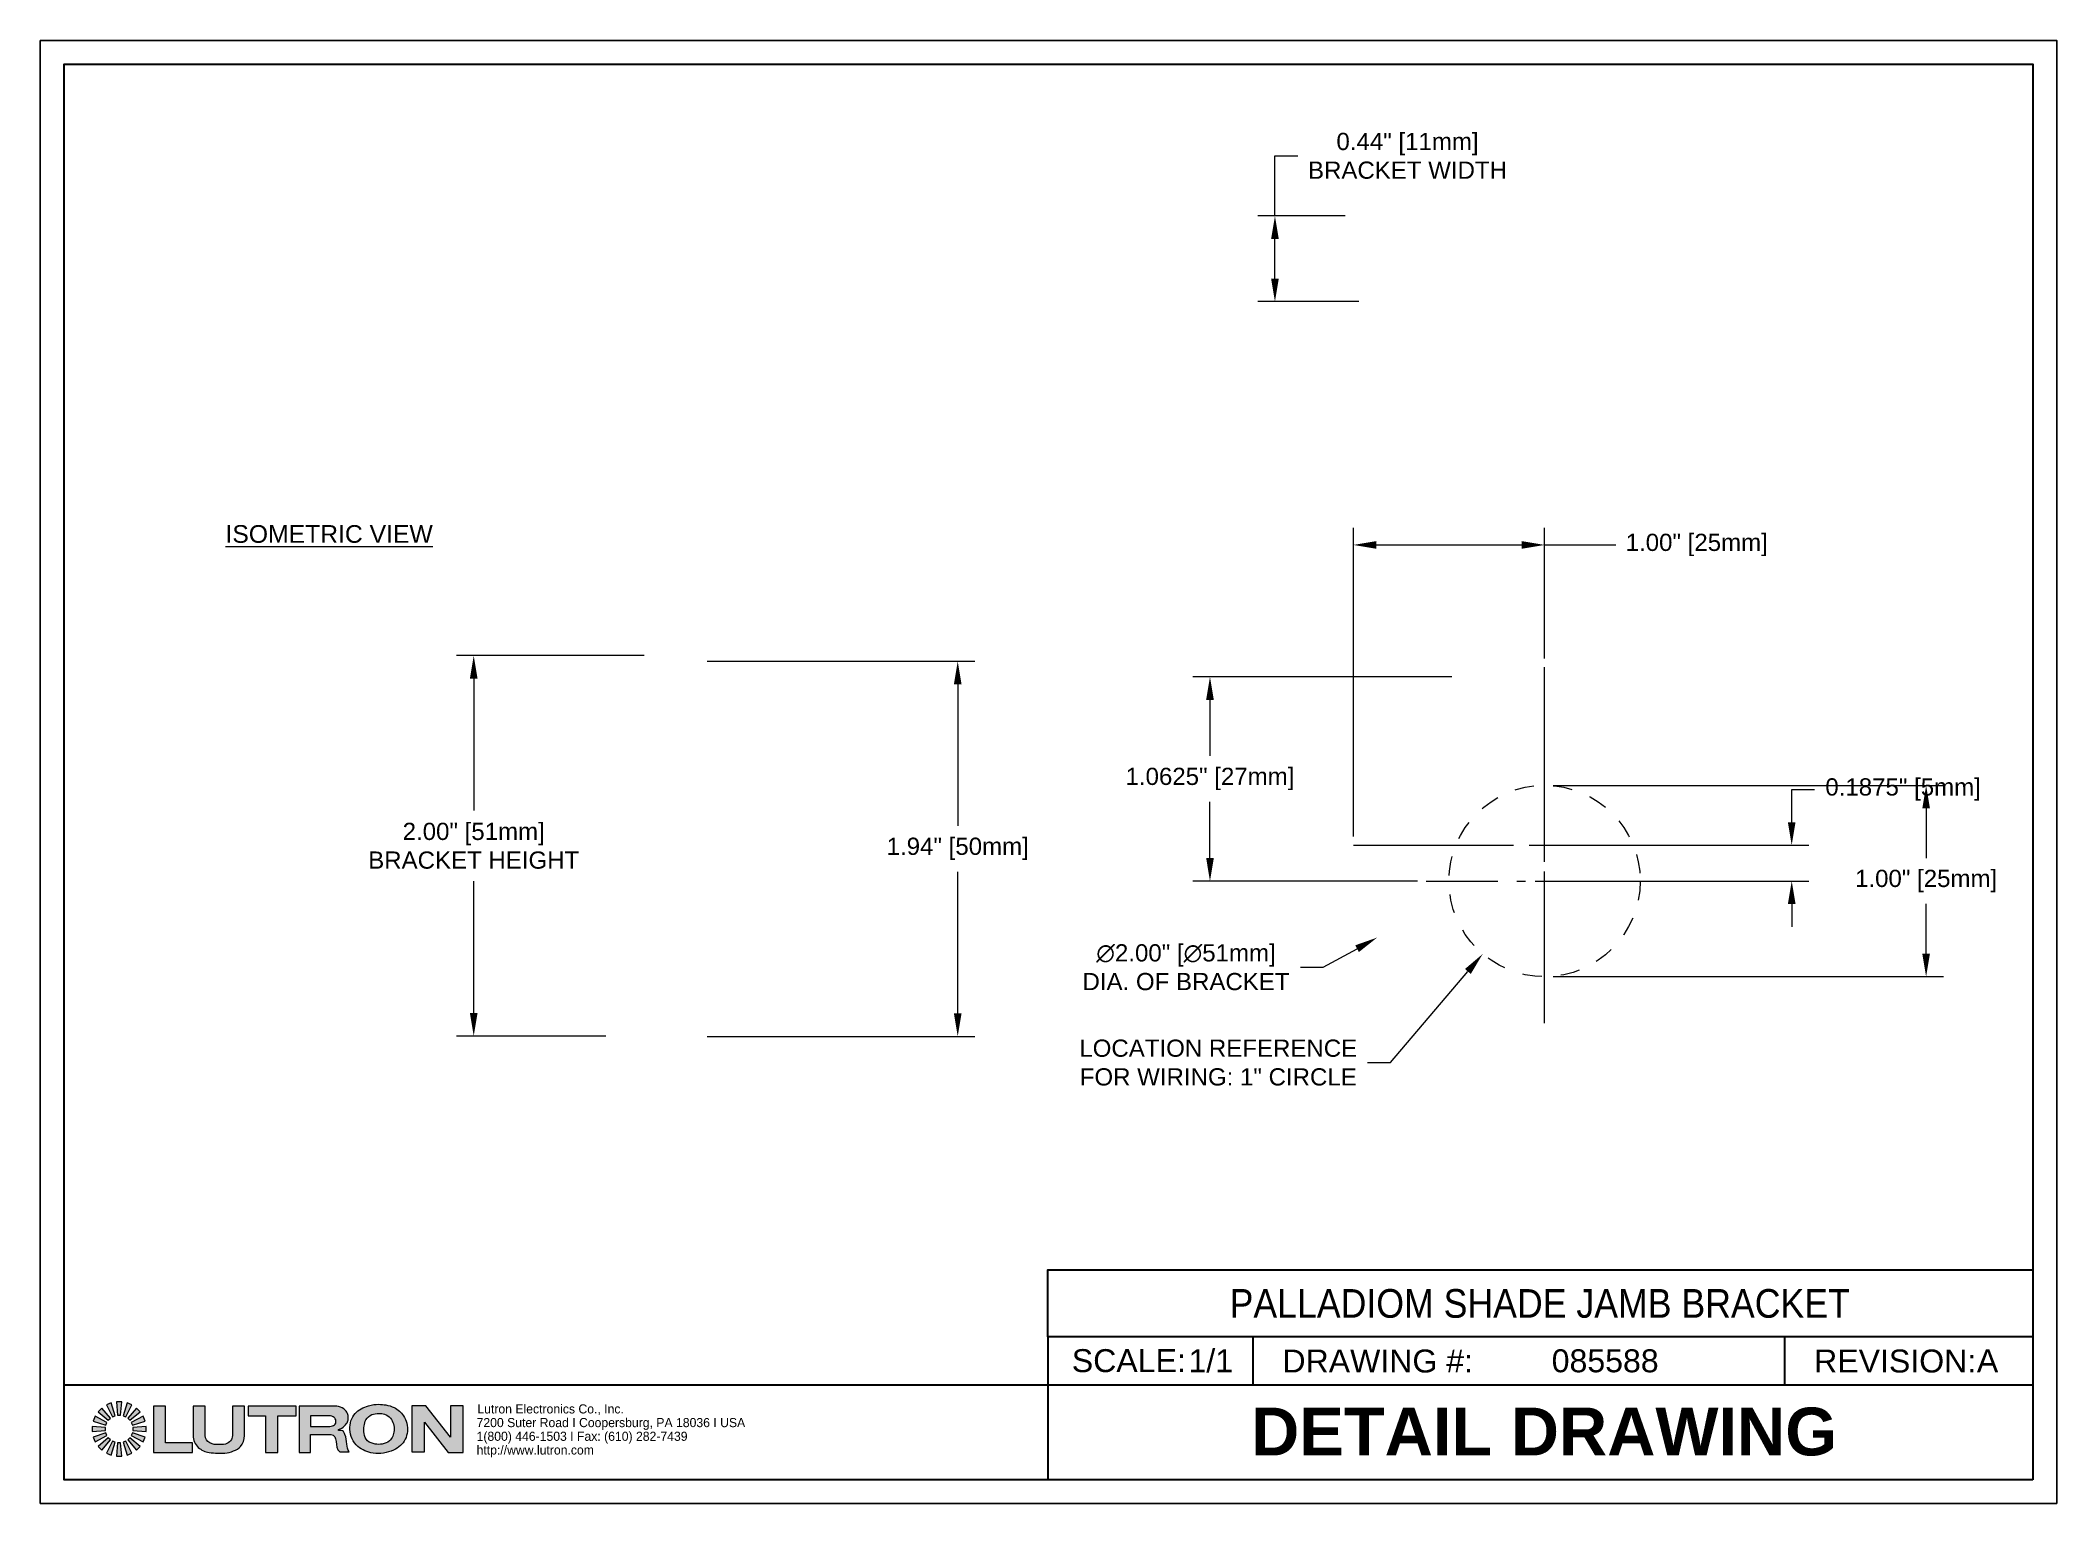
# Paper-space layout 'JAMB BRACKET-085588' of a CAD drawing. Header units: inches. Extents: x 0 to 10.5, y 0 to 7.7.
import ezdxf
from ezdxf.enums import TextEntityAlignment as Align

# ---------------------------------------------------------------- set-up
doc = ezdxf.new("R2010")
doc.units = ezdxf.units.IN
doc.header["$LTSCALE"] = 0.5
doc.header["$MEASUREMENT"] = 0
doc.linetypes.add('ACAD_VIEWBORDER_LINETYPE', pattern=[0.3125984251956, 0.0625984251966, -0.249999999999])
doc.linetypes.add('CENTER2', pattern=[1.125, 0.75, -0.125, 0.125, -0.125])
doc.layers.get('0').update_dxf_attribs({"true_color": 0xc2ced6})
doc.layers.add('BORDER', color=7, linetype='Continuous', lineweight=30)
doc.layers.add('TEXT', color=7, linetype='Continuous', lineweight=18)
doc.layers.add('NON-PRINTING-LAYER', color=7, linetype='Continuous', plot=False)
doc.styles.get("Standard").update_dxf_attribs({"font": 'arial.ttf'})
doc.styles.add('TEXTSTYLE_4', font='cgomg.ttf')
doc.styles.add('TEXTSTYLE_5', font='cgomgbd.ttf')
doc.dimstyles.new('MM IN LINE', dxfattribs={"dimscale": 0, "dimtxt": 0.09, "dimasz": 0.12, "dimexe": 0.09, "dimexo": 0.045, "dimgap": 0.0625, "dimtad": 0, "dimtih": 1, "dimtoh": 1, "dimlfac": -2, "dimrnd": 0.0625, "dimzin": 4, "dimdsep": 46, "dimtxsty": 'Standard', "dimcen": 0.045, "dimclrd": 256, "dimclre": 256, "dimclrt": 256, "dimadec": 0, "dimazin": 1, "dimtfac": 1, "dimtofl": 0, "dimtmove": 0, "dimatfit": 3, "dimfxl": 1, "dimtfill": 1, "dimtolj": 1, "dimtzin": 0, "dimlwd": -1, "dimlwe": -1, "dimarcsym": 0})

# ---------------------------------------------------------------- blocks, each defined once
blk = doc.blocks.new('LANDSCAPE_STAND-ALONE_ATTRIBUTES')
blk.add_attdef('DETAIL_TITLE', text='', height=0.15).set_placement((7.840625732879972, 1.046906269288131), align=Align.MIDDLE_CENTER)
for tag, p in [('#/#', (6.004016458189993, 0.7469062692881312)), ('DRAWING_NO', (7.903168669858388, 0.7469062692881312)), ('REV', (10.12653955221943, 0.7469062692881312))]:
    blk.add_attdef(tag, text='', height=0.12).set_placement(p, align=Align.MIDDLE_LEFT)
blk = doc.blocks.new('LANDSCAPE_STAND-ALONE_BORDER')
at = {"layer": 'TEXT'}
h = blk.add_hatch(color=256, dxfattribs=at)
h.paths.add_polyline_path([(0.404273303970248, 0.4622469788218518), (0.4197593908168198, 0.4622469788218518), (0.4255666733246386, 0.5319125920488402), (0.3984660213942632, 0.5319125920488402)])
h.paths.add_polyline_path([(0.4197593908168198, 0.3181760752654234), (0.404273303970248, 0.3181760752654234), (0.3984660213942632, 0.2485104620384359), (0.4255666733928045, 0.2485104620384359)])
h.paths.add_polyline_path([(0.2703152823542485, 0.3766612010102829), (0.3399808955812365, 0.3824684835862676), (0.3399808955812365, 0.3979545704328394), (0.2703152823542485, 0.4037618530088255)])
h.paths.add_polyline_path([(0.4840517991376636, 0.3824684835862676), (0.5537174123646516, 0.3766612010102829), (0.5537174123646516, 0.4037618530088255), (0.4840517991376636, 0.3979545704328394)])
h.paths.add_polyline_path([(0.4324294819895798, 0.4597267409508902), (0.4467367606580908, 0.4538004721218324), (0.4787618661285116, 0.5159407554805407), (0.4537241284586191, 0.5263117259654754)])
h.paths.add_polyline_path([(0.391603212797488, 0.3206963130682169), (0.377295934128977, 0.3266225818972742), (0.3452708286585562, 0.2644822986067336), (0.370308566260281, 0.2541113280536335)])
h.paths.add_polyline_path([(0.2759161484376129, 0.4319193081428064), (0.3425011334521972, 0.4106246616055998), (0.3484274022812546, 0.42493194027411), (0.2862871189225462, 0.4569570457445308)])
h.paths.add_polyline_path([(0.4756052924376455, 0.3554911137449984), (0.5377455757963538, 0.3234660082745758), (0.5481165463494548, 0.3485037459444696), (0.4815315613348705, 0.3697983924135072)])
h.paths.add_polyline_path([(0.4574779453093392, 0.4466234419913974), (0.46842826230721, 0.4356731249253579), (0.521795658700908, 0.4808277835876938), (0.5026326039716746, 0.4999908383850941)])
h.paths.add_polyline_path([(0.3665547494777304, 0.3337996120958787), (0.3556044324116918, 0.3447499290937491), (0.3022370360179938, 0.2995952704314145), (0.3214000908153949, 0.2804322157021802)])
h.paths.add_polyline_path([(0.3022370360179938, 0.4808277835876938), (0.3556044324116918, 0.4356731249253579), (0.3665547494777304, 0.4466234419913974), (0.3214000908153949, 0.4999908383850941)])
h.paths.add_polyline_path([(0.4574779453093392, 0.3337996120958787), (0.5026326039716729, 0.2804322157021802), (0.521795658700908, 0.2995952704314145), (0.46842826230721, 0.3447499290937491)])
h.paths.add_polyline_path([(0.4756052924376455, 0.42493194027411), (0.4815315613348705, 0.4106246616055998), (0.5481165463494548, 0.4319193081428064), (0.5377455757963538, 0.4569570457445308)])
h.paths.add_polyline_path([(0.3484274022812546, 0.3554911137449984), (0.3425011334521972, 0.3697983924135072), (0.2759161484376129, 0.3485037459444696), (0.2862871189225462, 0.3234660082745758)])
h.paths.add_polyline_path([(0.3452708286585562, 0.5159407554805407), (0.377295934128977, 0.4538004721218324), (0.391603212797488, 0.4597267409508902), (0.370308566260281, 0.5263117259654754)])
h.paths.add_polyline_path([(0.4324294819895798, 0.3206963130682169), (0.4537241284586191, 0.2541113280536335), (0.4787618661285116, 0.2644822986067336), (0.4467367606580908, 0.3266225818972742)])
h = blk.add_hatch(color=256, dxfattribs=at)
edge = h.paths.add_edge_path()
edge.add_line((0.5923275020180974, 0.2674366590697955), (0.795944687892236, 0.2674366590697954))
edge.add_line((0.795944687892236, 0.2674366590697955), (0.795944687892236, 0.3181760752654231))
edge.add_line((0.795944687892236, 0.3181760752654234), (0.6544000844624378, 0.3181760752654234))
edge.add_line((0.6544000844624378, 0.3181760752654234), (0.6544000844624378, 0.5099735967601686))
edge.add_line((0.6544000844624378, 0.5099735967601687), (0.5923275020180956, 0.5099735967601687))
edge.add_line((0.5923275020180974, 0.5099735967601687), (0.5923277144956174, 0.2674364688148205))
edge = h.paths.add_edge_path()
edge.add_spline(control_points=[(0.7998894713181031, 0.3554911137449984), (0.7988768056330393, 0.3324987429779948), (0.8189660574441007, 0.2887564575057703), (0.8770236469910131, 0.2648214791256621), (0.9250665928330299, 0.2649056376749196), (0.9683303461388544, 0.2627759260578352), (1.010083670025768, 0.2728940433162309), (1.055524343950108, 0.2992936677584618), (1.066881521317573, 0.3358022131429398), (1.068197203261201, 0.3554911137449984)], knot_values=[0, 0, 0, 0, 0.1881114805, 0.3594584138, 0.4840655321, 0.5845705604, 0.7144373479999999, 0.8341864619, 1, 1, 1, 1], degree=3, periodic=0)
edge.add_line((1.068197203261201, 0.3554911137449984), (1.068197203261201, 0.5099735967601687))
edge.add_line((1.068197203261201, 0.5099735967601687), (1.004524622749724, 0.5099735967601687))
edge.add_line((1.004524622749722, 0.5099735967601687), (1.004524622749722, 0.3554911137449984))
edge.add_spline(control_points=[(1.004524622749724, 0.3554911137449984), (1.004124904951411, 0.3459266797777388), (0.9973348818690368, 0.3253571100892895), (0.9664367808255392, 0.3075742493510502), (0.9338568782100491, 0.3088029872244217), (0.905825694642779, 0.3091567226921413), (0.8772983410934874, 0.3210755294783348), (0.8615215944048948, 0.338536041434767), (0.8621995634806865, 0.3554911137449984)], knot_values=[0, 0, 0, 0, 0.1520198404, 0.3201416962, 0.5182204940999999, 0.6608988939, 0.7570946801999999, 1, 1, 1, 1], degree=3, periodic=0)
edge.add_line((0.8621995634806865, 0.3554911137449984), (0.8621995634806865, 0.5099735967601687))
edge.add_line((0.8621995634806865, 0.5099735967601687), (0.7998894713181013, 0.5099735967601687))
edge.add_line((0.7998894713181031, 0.5099735967601687), (0.7998894713181031, 0.3554911137449984))
h.paths.add_polyline_path([(1.086212041871892, 0.4597267409508902), (1.178016932094479, 0.4597267409508902), (1.178016932094479, 0.2674366590697955), (1.241272740640577, 0.2674366590697955), (1.241272740640577, 0.4597267409508893), (1.336996132244344, 0.4597267409508902), (1.336996132244344, 0.5099735967601683), (1.086212041871892, 0.5099735967601687)])
edge = h.paths.add_edge_path()
edge.add_line((1.352721161822458, 0.2674366590697955), (1.412326440974567, 0.2674366590697955))
edge.add_line((1.412326440974567, 0.2674366590697955), (1.412326440974567, 0.3623908839552183))
edge.add_line((1.412326440974567, 0.3623908839552187), (1.518762077545784, 0.3623908839552187))
edge.add_spline(control_points=[(1.518762077545784, 0.3623908839552182), (1.539364681933156, 0.3615319988250557), (1.550162891883712, 0.3211336299807063), (1.547951273283786, 0.284191465215247), (1.565922195238034, 0.2710346309866439)], knot_values=[0, 0, 0, 0, 0.4610973207, 1, 1, 1, 1], degree=3, periodic=0)
edge.add_line((1.565922195238034, 0.2710346309866439), (1.615455691001182, 0.2710346309866439))
edge.add_spline(control_points=[(1.615455691001184, 0.2710346309866439), (1.607827367272799, 0.2831643010239272), (1.601374575873981, 0.3148531606465056), (1.598832198622411, 0.3503934042481157), (1.584505914838275, 0.3822140578761045), (1.571656875192526, 0.3826325922392514), (1.558960174362962, 0.3824684835862667)], knot_values=[0, 0, 0, 0, 0.3092733748, 0.6865689201999999, 0.8045947134999998, 1, 1, 1, 1], degree=3, periodic=0)
edge.add_line((1.558960174362962, 0.3824684835862667), (1.558960174362962, 0.3882783473176405))
edge.add_spline(control_points=[(1.558960174362962, 0.3882783473176404), (1.57119147511855, 0.3907650576399896), (1.588757340069527, 0.4033400574531546), (1.607760590434557, 0.4247752851716967), (1.611133460107027, 0.4468435019676397), (1.608661474197415, 0.4681907327717422), (1.594226524555385, 0.4946154661673318), (1.567108772445003, 0.5069732809607695), (1.543829047950764, 0.5104101861229026), (1.53389278384282, 0.5099735967601674), (1.529266322084874, 0.5099735967601674)], knot_values=[0, 0, 0, 0, 0.1837290343, 0.3231258598, 0.4157697396000001, 0.5108984652000002, 0.6450837239000001, 0.8498094279999999, 0.9306484151, 1, 1, 1, 1], degree=3, periodic=0)
edge.add_line((1.529266322084874, 0.5099735967601674), (1.352721161822458, 0.5099735967601674))
edge.add_line((1.352721161822458, 0.5099735967601683), (1.352721161822458, 0.2674366590697961))
edge = h.paths.add_edge_path()
edge.add_line((1.412326440974567, 0.4039200732327933), (1.500882855763537, 0.4039200732327933))
edge.add_spline(control_points=[(1.500882855763535, 0.4039200732327929), (1.508321174416754, 0.4039200732327929), (1.527440843853768, 0.4025791868333956), (1.546974859999423, 0.4183321281321958), (1.546029821062685, 0.4399720417797303), (1.53032250557942, 0.4591113958241676), (1.511383913889649, 0.4597267409508893), (1.500882855763535, 0.4597267409508893)], knot_values=[0, 0, 0, 0, 0.2301090105, 0.4190544386, 0.5632557427, 0.7323652877, 1, 1, 1, 1], degree=3, periodic=0)
edge.add_line((1.500882855763535, 0.4597267409508893), (1.412326440974566, 0.4597267409508893))
edge.add_line((1.412326440974567, 0.4597267409508902), (1.412326440974567, 0.4039200732327939))
h.paths.add_polyline_path([(1.941941582543667, 0.2710346309866439), (2.008523927915308, 0.2710346309866439), (2.008523927915308, 0.4256317880586974), (2.133196449809859, 0.2674366590697955), (2.211383187997701, 0.2674366590697955), (2.211383187997701, 0.5117947259165717), (2.145028165761564, 0.5117947259165717), (2.145028165761564, 0.3485037459444688), (2.016339637798779, 0.5117947259165717), (1.941941582543667, 0.5117947259165717)])
edge = h.paths.add_edge_path()
edge.add_spline(control_points=[(1.770652634078449, 0.5194364083937025), (1.752292054730924, 0.5195446901969455), (1.707232803111021, 0.5130279477677661), (1.63600827421271, 0.477790716471015), (1.605747027946887, 0.3837715335810644), (1.649818177837401, 0.2926185018985484), (1.728775627687622, 0.2618534858130753), (1.794835250271982, 0.2616959725523341), (1.84388696678684, 0.2774098558200792), (1.897319107951118, 0.3070963210107268), (1.929698663214552, 0.3773865519598129), (1.909949660036078, 0.4587106348614317), (1.857342144472726, 0.5029643402984146), (1.809816274505772, 0.5165482672965783), (1.782660749863563, 0.5193655902561826), (1.770652634078449, 0.5194364083937025)], knot_values=[0, 0, 0, 0, 0.06306045190000001, 0.1553272027, 0.2553664346, 0.3675134063, 0.4669241706000001, 0.5288173797, 0.5915329322999999, 0.6416922623, 0.7346177852000001, 0.8322988011999999, 0.9069555882, 0.9587574449, 1, 1, 1, 1], degree=3, periodic=0)
edge = h.paths.add_edge_path()
edge.add_spline(control_points=[(1.770652634078449, 0.4713009316927831), (1.757858505863569, 0.4713355401705094), (1.731021500295238, 0.4692771790095075), (1.700792407938458, 0.4419292641859432), (1.691192912794333, 0.4041300308811001), (1.689824074523699, 0.3655464053472403), (1.70739469918929, 0.3236426398086886), (1.748718076754663, 0.3095712135064884), (1.789024989056994, 0.3092291816169367), (1.834779596167252, 0.3268105445433463), (1.857019378029779, 0.3847336904213078), (1.842372684346778, 0.4429249009258441), (1.802920511443002, 0.4698274912905774), (1.780408408791248, 0.4712745420800734), (1.770652634078449, 0.4713009316927831)], knot_values=[0, 0, 0, 0, 0.0743044221, 0.1543863561, 0.2200788001, 0.2995677596, 0.3816174848, 0.4661133018000001, 0.5374445055, 0.6206838694, 0.7360635296, 0.8682971606000001, 0.9433414152, 1, 1, 1, 1], degree=3, periodic=0)
at = {"layer": 'BORDER'}
for p, q in [((6.342155236239559, 0.6219068162072903), (6.342155236239559, 0.8719068162072903)), ((9.122448954371064, 0.6219068162072903), (9.122448954371064, 0.8719068162072903)), ((0.1250006273939843, 0.6219068162072903), (10.41880007382848, 0.6219068162072902))]:
    blk.add_line(p, q, dxfattribs=at)
for points in [[(10.41880007382848, 0.1250005167629044), (0.1250006326813838, 0.1250005382886615), (0.1250005539396263, 7.525098306732339), (10.41880007382848, 7.525098306732337), (10.41880007382848, 0.125000517831052)], [(10.41880007382848, 0.8719068162072904), (5.268750627393984, 0.8719068162072903), (5.268750627393984, 1.22190681620729), (10.41880007382848, 1.22190681620729)], [(5.268750627393984, 0.8719068162072903), (5.268750627393984, 0.6219068162072903), (5.268750253445335, 0.1250005280598568)]]:
    blk.add_lwpolyline(points, dxfattribs=at)
at = {"layer": 'NON-PRINTING-LAYER'}
for p, q in [((6.340114693183549e-07, -6.286464682148107e-09), (5.526095466551297e-07, 7.650098306732338)), ((10.54380007382848, 5.16773334670416e-07), (7.810465252333643e-08, 5.385372363089087e-07))]:
    blk.add_line(p, q, dxfattribs=at)
blk.add_lwpolyline([(-3.297270916581122e-09, 7.650098306732339), (10.54380007382848, 7.65009830673234), (10.54380007382848, -1.67638418702154e-08)], dxfattribs=at)
at = {"layer": 'TEXT'}
for p, q in [((0.3984660213942632, 0.5319125920488407), (0.404273303970248, 0.4622469788218518)), ((0.4255666733246386, 0.5319125920488407), (0.3984660213942632, 0.5319125920488407)), ((0.4197593908168198, 0.4622469788218518), (0.4255666733246386, 0.5319125920488407)), ((0.3484274022812546, 0.4249319402741104), (0.2862871189225462, 0.4569570457445312)), ((0.3022370360179938, 0.4808277835876943), (0.3556044324116918, 0.4356731249253579)), ((0.3665547494777304, 0.4466234419913978), (0.3214000908153949, 0.4999908383850941)), ((0.3425011334521972, 0.4106246616056003), (0.3484274022812546, 0.4249319402741104)), ((0.370308566260281, 0.5263117259654754), (0.3452708286585562, 0.5159407554805407)), ((0.3452708286585562, 0.5159407554805407), (0.377295934128977, 0.4538004721218328)), ((0.3556044324116918, 0.4356731249253579), (0.3665547494777304, 0.4466234419913978)), ((0.391603212797488, 0.4597267409508902), (0.370308566260281, 0.5263117259654754)), ((0.377295934128977, 0.4538004721218328), (0.391603212797488, 0.4597267409508902)), ((0.404273303970248, 0.4622469788218518), (0.4197593908168198, 0.4622469788218518)), ((0.4537241284586191, 0.5263117259654754), (0.4324294819895798, 0.4597267409508902)), ((0.4324294819895798, 0.4597267409508902), (0.4467367606580908, 0.4538004721218328)), ((0.4467367606580908, 0.4538004721218328), (0.4787618661285116, 0.5159407554805407)), ((0.4787618661285116, 0.5159407554805407), (0.4537241284586191, 0.5263117259654754)), ((0.5026326039716746, 0.4999908383850941), (0.4574779453093392, 0.4466234419913978)), ((0.4574779453093392, 0.4466234419913978), (0.46842826230721, 0.4356731249253579)), ((0.46842826230721, 0.4356731249253579), (0.521795658700908, 0.4808277835876943)), ((0.5377455757963538, 0.4569570457445312), (0.4756052924376455, 0.4249319402741104)), ((0.4756052924376455, 0.4249319402741104), (0.4815315613348705, 0.4106246616056003)), ((0.4815315613348705, 0.4106246616056003), (0.5481165463494548, 0.4319193081428064)), ((0.521795658700908, 0.4808277835876943), (0.5026326039716746, 0.4999908383850941)), ((0.5481165463494548, 0.4319193081428064), (0.5377455757963538, 0.4569570457445312)), ((0.5923275020180974, 0.5099735967601687), (0.5923277144956174, 0.2674364688148206)), ((0.6544000844624378, 0.5099735967601687), (0.5923275020180974, 0.5099735967601687)), ((0.6544000844624378, 0.3181760752654234), (0.6544000844624378, 0.5099735967601687)), ((0.7998894713181031, 0.5099735967601687), (0.7998894713181031, 0.3554911137449984)), ((0.8621995634806865, 0.5099735967601687), (0.7998894713181031, 0.5099735967601687)), ((0.8621995634806865, 0.3554911137449984), (0.8621995634806865, 0.5099735967601687)), ((1.004524622749722, 0.5099735967601687), (1.004524622749724, 0.3554911137449984)), ((1.068197203261201, 0.5099735967601687), (1.004524622749722, 0.5099735967601687)), ((1.068197203261201, 0.3554911137449984), (1.068197203261201, 0.5099735967601687)), ((1.086212041871892, 0.5099735967601687), (1.086212041871892, 0.4597267409508902)), ((1.336996132244344, 0.5099735967601683), (1.086212041871892, 0.5099735967601687)), ((1.086212041871892, 0.4597267409508902), (1.178016932094479, 0.4597267409508902)), ((1.178016932094479, 0.4597267409508902), (1.178016932094479, 0.267436659069796)), ((1.241272740640577, 0.267436659069796), (1.241272740640577, 0.4597267409508897)), ((1.241272740640577, 0.4597267409508897), (1.336996132244344, 0.4597267409508902)), ((1.336996132244344, 0.4597267409508902), (1.336996132244344, 0.5099735967601683)), ((1.352721161822458, 0.5099735967601683), (1.352721161822458, 0.267436659069796)), ((1.529266322084874, 0.5099735967601678), (1.352721161822458, 0.5099735967601683)), ((1.412326440974567, 0.4597267409508902), (1.412326440974567, 0.4039200732327933)), ((1.500882855763535, 0.4597267409508897), (1.412326440974567, 0.4597267409508902)), ((1.941941582543667, 0.5117947259165722), (1.941941582543667, 0.2710346309866444)), ((2.016339637798779, 0.5117947259165722), (1.941941582543667, 0.5117947259165722)), ((2.008523927915308, 0.2710346309866444), (2.008523927915308, 0.4256317880586974)), ((2.008523927915308, 0.4256317880586974), (2.133196449809859, 0.267436659069796)), ((2.145028165761564, 0.3485037459444692), (2.016339637798779, 0.5117947259165722)), ((2.145028165761564, 0.5117947259165722), (2.145028165761564, 0.3485037459444692)), ((2.211383187997701, 0.5117947259165722), (2.145028165761564, 0.5117947259165722)), ((2.211383187997701, 0.267436659069796), (2.211383187997701, 0.5117947259165722)), ((0.2862871189225462, 0.3234660082745758), (0.3484274022812546, 0.3554911137449984)), ((0.3556044324116918, 0.3447499290937491), (0.3022370360179938, 0.2995952704314145)), ((0.3214000908153949, 0.2804322157021807), (0.3665547494777304, 0.3337996120958787)), ((0.3484274022812546, 0.3554911137449984), (0.3425011334521972, 0.3697983924135072)), ((0.377295934128977, 0.3266225818972742), (0.3452708286585562, 0.264482298606734)), ((0.3665547494777304, 0.3337996120958787), (0.3556044324116918, 0.3447499290937491)), ((0.370308566260281, 0.2541113280536339), (0.391603212797488, 0.3206963130682173)), ((0.391603212797488, 0.3206963130682173), (0.377295934128977, 0.3266225818972742)), ((0.404273303970248, 0.3181760752654234), (0.3984660213942632, 0.2485104620384359)), ((0.4197593908168198, 0.3181760752654234), (0.404273303970248, 0.3181760752654234)), ((0.4255666733928045, 0.2485104620384359), (0.4197593908168198, 0.3181760752654234)), ((0.4467367606580908, 0.3266225818972742), (0.4324294819895798, 0.3206963130682173)), ((0.4324294819895798, 0.3206963130682173), (0.4537241284586191, 0.2541113280536339)), ((0.4787618661285116, 0.264482298606734), (0.4467367606580908, 0.3266225818972742)), ((0.46842826230721, 0.3447499290937491), (0.4574779453093392, 0.3337996120958787)), ((0.4574779453093392, 0.3337996120958787), (0.5026326039716729, 0.2804322157021807)), ((0.521795658700908, 0.2995952704314145), (0.46842826230721, 0.3447499290937491)), ((0.4815315613348705, 0.3697983924135072), (0.4756052924376455, 0.3554911137449984)), ((0.4756052924376455, 0.3554911137449984), (0.5377455757963538, 0.3234660082745758)), ((0.5481165463494548, 0.3485037459444696), (0.4815315613348705, 0.3697983924135072)), ((0.5537174123646516, 0.4037618530088259), (0.4840517991376636, 0.3979545704328394)), ((0.4840517991376636, 0.3979545704328394), (0.4840517991376636, 0.3824684835862676)), ((0.4840517991376636, 0.3824684835862676), (0.5537174123646516, 0.3766612010102829)), ((0.5377455757963538, 0.3234660082745758), (0.5481165463494548, 0.3485037459444696)), ((0.5537174123646516, 0.3766612010102829), (0.5537174123646516, 0.4037618530088259)), ((0.795944687892236, 0.3181760752654234), (0.6544000844624378, 0.3181760752654234)), ((0.795944687892236, 0.267436659069796), (0.795944687892236, 0.3181760752654234)), ((1.412326440974567, 0.4039200732327933), (1.500882855763535, 0.4039200732327929)), ((1.412326440974567, 0.267436659069796), (1.412326440974567, 0.3623908839552187)), ((1.412326440974567, 0.3623908839552187), (1.518762077545784, 0.3623908839552182)), ((1.558960174362962, 0.3824684835862667), (1.558960174362962, 0.3882783473176404)), ((0.3452708286585562, 0.264482298606734), (0.370308566260281, 0.2541113280536339)), ((0.3984660213942632, 0.2485104620384359), (0.4255666733928045, 0.2485104620384359)), ((0.4537241284586191, 0.2541113280536339), (0.4787618661285116, 0.264482298606734)), ((0.5026326039716729, 0.2804322157021807), (0.521795658700908, 0.2995952704314145)), ((0.5923275020180974, 0.267436659069796), (0.795944687892236, 0.267436659069796)), ((1.178016932094479, 0.267436659069796), (1.241272740640577, 0.267436659069796)), ((1.352721161822458, 0.267436659069796), (1.412326440974567, 0.267436659069796)), ((1.565922195238034, 0.2710346309866444), (1.615455691001184, 0.2710346309866444)), ((1.941941582543667, 0.2710346309866444), (2.008523927915308, 0.2710346309866444)), ((2.133196449809859, 0.267436659069796), (2.211383187997701, 0.267436659069796))]:
    blk.add_line(p, q, dxfattribs=at)
at = {"layer": 'TEXT', "linetype": 'Continuous'}
for p, q in [((0.2862871189225462, 0.4569570457445312), (0.2759161484376129, 0.4319193081428064)), ((0.2759161484376129, 0.4319193081428064), (0.3425011334521972, 0.4106246616056003)), ((0.3214000908153949, 0.4999908383850941), (0.3022370360179938, 0.4808277835876943)), ((0.2703152823542485, 0.4037618530088259), (0.2703152823542485, 0.3766612010102829)), ((0.3399808955812365, 0.3979545704328394), (0.2703152823542485, 0.4037618530088259)), ((0.2703152823542485, 0.3766612010102829), (0.3399808955812365, 0.3824684835862676)), ((0.3425011334521972, 0.3697983924135072), (0.2759161484376129, 0.3485037459444696)), ((0.2759161484376129, 0.3485037459444696), (0.2862871189225462, 0.3234660082745758)), ((0.3399808955812365, 0.3824684835862676), (0.3399808955812365, 0.3979545704328394)), ((0.3022370360179938, 0.2995952704314145), (0.3214000908153949, 0.2804322157021807))]:
    blk.add_line(p, q, dxfattribs=at)
at = {"layer": 'TEXT'}
for points, knots in [([(1.500882855763535, 0.4039200732327929), (1.508321174416754, 0.4039200732327929), (1.527440843853768, 0.402579186833396), (1.546974859999423, 0.4183321281321962), (1.546029821062685, 0.4399720417797303), (1.53032250557942, 0.459111395824168), (1.511383913889649, 0.4597267409508897), (1.500882855763535, 0.4597267409508897)], [0, 0, 0, 0, 0.2301090105, 0.4190544386, 0.5632557427, 0.7323652877, 1, 1, 1, 1]), ([(1.558960174362962, 0.3882783473176404), (1.57119147511855, 0.3907650576399896), (1.588757340069527, 0.4033400574531546), (1.607760590434557, 0.4247752851716967), (1.611133460107027, 0.4468435019676401), (1.608661474197415, 0.4681907327717422), (1.594226524555385, 0.4946154661673318), (1.567108772445003, 0.50697328096077), (1.543829047950764, 0.5104101861229026), (1.53389278384282, 0.5099735967601678), (1.529266322084874, 0.5099735967601678)], [0, 0, 0, 0, 0.1837290343, 0.3231258598, 0.4157697396000001, 0.5108984652000002, 0.6450837239000001, 0.8498094279999999, 0.9306484151, 1, 1, 1, 1]), ([(1.770652634078449, 0.519436408393703), (1.752292054730924, 0.5195446901969455), (1.707232803111021, 0.5130279477677661), (1.63600827421271, 0.477790716471015), (1.605747027946887, 0.3837715335810644), (1.649818177837401, 0.2926185018985484), (1.728775627687622, 0.2618534858130758), (1.794835250271982, 0.2616959725523341), (1.84388696678684, 0.2774098558200792), (1.897319107951118, 0.3070963210107273), (1.929698663214552, 0.3773865519598129), (1.909949660036078, 0.4587106348614322), (1.857342144472726, 0.5029643402984151), (1.809816274505772, 0.5165482672965788), (1.782660749863563, 0.519365590256183), (1.770652634078449, 0.519436408393703)], [0, 0, 0, 0, 0.06306045190000001, 0.1553272027, 0.2553664346, 0.3675134063, 0.4669241706000001, 0.5288173797, 0.5915329322999999, 0.6416922623, 0.7346177852000001, 0.8322988011999999, 0.9069555882, 0.9587574449, 1, 1, 1, 1]), ([(1.770652634078449, 0.4713009316927831), (1.757858505863569, 0.4713355401705094), (1.731021500295238, 0.4692771790095079), (1.700792407938458, 0.4419292641859432), (1.691192912794333, 0.4041300308811001), (1.689824074523699, 0.3655464053472403), (1.70739469918929, 0.3236426398086886), (1.748718076754663, 0.3095712135064884), (1.789024989056994, 0.3092291816169367), (1.834779596167252, 0.3268105445433463), (1.857019378029779, 0.3847336904213082), (1.842372684346778, 0.4429249009258441), (1.802920511443002, 0.4698274912905779), (1.780408408791248, 0.4712745420800738), (1.770652634078449, 0.4713009316927831)], [0, 0, 0, 0, 0.0743044221, 0.1543863561, 0.2200788001, 0.2995677596, 0.3816174848, 0.4661133018000001, 0.5374445055, 0.6206838694, 0.7360635296, 0.8682971606000001, 0.9433414152, 1, 1, 1, 1]), ([(0.7998894713181031, 0.3554911137449984), (0.7988768056330393, 0.3324987429779948), (0.8189660574441007, 0.2887564575057707), (0.8770236469910131, 0.2648214791256621), (0.9250665928330299, 0.2649056376749196), (0.9683303461388544, 0.2627759260578352), (1.010083670025768, 0.2728940433162309), (1.055524343950108, 0.2992936677584618), (1.066881521317573, 0.3358022131429398), (1.068197203261201, 0.3554911137449984)], [0, 0, 0, 0, 0.1881114805, 0.3594584138, 0.4840655321, 0.5845705604, 0.7144373479999999, 0.8341864619, 1, 1, 1, 1]), ([(1.004524622749724, 0.3554911137449984), (1.004124904951411, 0.3459266797777388), (0.9973348818690368, 0.3253571100892895), (0.9664367808255392, 0.3075742493510502), (0.9338568782100491, 0.3088029872244217), (0.905825694642779, 0.3091567226921413), (0.8772983410934874, 0.3210755294783348), (0.8615215944048948, 0.3385360414347675), (0.8621995634806865, 0.3554911137449984)], [0, 0, 0, 0, 0.1520198404, 0.3201416962, 0.5182204940999999, 0.6608988939, 0.7570946801999999, 1, 1, 1, 1]), ([(1.518762077545784, 0.3623908839552182), (1.539364681933156, 0.3615319988250557), (1.550162891883712, 0.3211336299807063), (1.547951273283786, 0.284191465215247), (1.565922195238034, 0.2710346309866444)], [0, 0, 0, 0, 0.4610973207, 1, 1, 1, 1]), ([(1.615455691001184, 0.2710346309866444), (1.607827367272799, 0.2831643010239272), (1.601374575873981, 0.3148531606465056), (1.598832198622411, 0.3503934042481157), (1.584505914838275, 0.3822140578761045), (1.571656875192526, 0.3826325922392514), (1.558960174362962, 0.3824684835862667)], [0, 0, 0, 0, 0.3092733748, 0.6865689201999999, 0.8045947134999998, 1, 1, 1, 1])]:
    blk.add_open_spline(points, degree=3, knots=knots, dxfattribs=at)
at = {"layer": 'TEXT', "lineweight": 15}
for s, style, p in [('7200 Suter Road I Coopersburg, PA 18036 I USA', 'TEXTSTYLE_4', (2.281284418136307, 0.4000330746264605)), ('Lutron Electronics Co., Inc.', 'TEXTSTYLE_5', (2.285388315868646, 0.4716087555194156)), ('1(800) 446-1503 I Fax: (610) 282-7439', 'TEXTSTYLE_4', (2.281284418136307, 0.3284573937335055)), ('http://www.lutron.com', 'TEXTSTYLE_4', (2.281284418136307, 0.2568817128405508))]:
    blk.add_text(s, height=0.04771712059530338, dxfattribs=dict(at, style=style)).set_placement(p)
at = {"layer": 'TEXT'}
for s, width, insert, char_height, attachment_point in [('SCALE:', 1.714565813025676, (5.393750627393984, 0.7469068162072903), 0.12, 4), ('DRAWING #:', 1.714617620763951, (6.495114704809668, 0.7448726912702651), 0.12, 4), ('REVISION:', 1.714617620763951, (9.275408422941172, 0.7448726912702651), 0.12, 4), ('\\pi1.0624;{\\fArial|b1|i0|c0|p34;DETAIL DRAWING}', 5.143749246815301, (5.268750537296079, 0.5021839189922195), 0.25, 1)]:
    blk.add_mtext_dynamic_manual_height_columns(s, width=width, gutter_width=1, heights=[0], dxfattribs=dict(at, insert=insert, char_height=char_height, attachment_point=attachment_point))
blk = doc.blocks.new('*D7')
at = {"layer": 'Defpoints', "color": 0, "transparency": 16777216}
for p in [(3.202458837472373, 4.433250647189199), (2.266322400431492, 2.444668911677582), (3.002458837472286, 2.444668911677583)]:
    blk.add_point(p, dxfattribs=at)
at = {"layer": 'TEXT', "transparency": 16777216}
for p, q in [((3.157458837472373, 4.433250647189199), (2.176322400431492, 4.433250647189199)), ((2.266322400431492, 4.313250647189199), (2.266322400431492, 3.623178742598466)), ((2.266322400431492, 2.564668911677582), (2.266322400431492, 3.254740816268316)), ((2.957458837472286, 2.444668911677582), (2.176322400431492, 2.444668911677582))]:
    blk.add_line(p, q, dxfattribs=at)
for points in [[(2.246322400431492, 4.313250647189199), (2.286322400431492, 4.313250647189199), (2.266322400431492, 4.433250647189199)], [(2.246322400431492, 2.564668911677582), (2.286322400431492, 2.564668911677582), (2.266322400431492, 2.444668911677582)]]:
    blk.add_solid(points, dxfattribs=at)
at = {"layer": 'TEXT', "transparency": 16777216, "insert": (2.266322400431492, 3.438959779433389), "char_height": 0.09, "attachment_point": 5, "bg_fill": 3, "box_fill_scale": 1.25, "bg_fill_color": 256, "bg_fill_true_color": 13158600, "bg_fill_transparency": 0}
blk.add_mtext('\\A1;2.00" [51mm]\\PBRACKET HEIGHT', dxfattribs=at)
blk = doc.blocks.new('*U19')
at = {"layer": 'TEXT', "color": 0, "transparency": 16777216}
for p, q in [((0, 0.1620000000000008), (0, 0.9300000000000042)), ((-0.9999999999998614, 0), (-0.1620000000000008, 0)), ((0.1620000000000008, 0), (0.9300000000000042, 0)), ((0, -0.9300000000000042), (0, -0.1620000000000008))]:
    blk.add_line(p, q, dxfattribs=at)
at = {"layer": 'TEXT', "color": 0, "linetype": 'Continuous', "transparency": 16777216}
for p, q in [((-0.08100000000000042, 0), (0.08100000000000042, 0)), ((0, -0.08100000000000042), (0, 0.08100000000000042))]:
    blk.add_line(p, q, dxfattribs=at)
blk = doc.blocks.new('*U20')
at = {"layer": 'TEXT', "color": 0, "linetype": 'CENTER2', "transparency": 16777216}
for p, q in [((0, 0.1), (0, 0.62)), ((-0.62, 0), (-0.09999999999999998, 0)), ((0.1, 0), (0.62, 0)), ((0, -0.62), (0, -0.09999999999999998))]:
    blk.add_line(p, q, dxfattribs=at)
at = {"layer": 'TEXT', "color": 0, "linetype": 'Continuous', "transparency": 16777216}
for p, q in [((-0.05, 0), (0.05, 0)), ((0, -0.05), (0, 0.05))]:
    blk.add_line(p, q, dxfattribs=at)
blk = doc.blocks.new('*D21')
at = {"layer": 'Defpoints', "color": 0, "transparency": 16777216}
for p in [(7.866004323010205, 3.442668911677176), (7.866004323010034, 3.255168911678391), (9.158247578381335, 3.255168911678392)]:
    blk.add_point(p, dxfattribs=at)
at = {"layer": 'TEXT', "transparency": 16777216}
for p, q in [((9.158247578381335, 3.562668911677176), (9.158247578381335, 3.733545096418756)), ((9.158247578381335, 3.733545096418756), (9.278247578381334, 3.733545096418756)), ((7.911004323010205, 3.442668911677176), (9.248247578381335, 3.442668911677176)), ((7.911004323010034, 3.255168911678391), (9.248247578381335, 3.255168911678392)), ((9.158247578381335, 3.135168911678392), (9.158247578381335, 3.015168911678392))]:
    blk.add_line(p, q, dxfattribs=at)
for points in [[(9.138247578381336, 3.562668911677176), (9.178247578381335, 3.562668911677176), (9.158247578381335, 3.442668911677176)], [(9.138247578381336, 3.135168911678392), (9.178247578381335, 3.135168911678392), (9.158247578381335, 3.255168911678392)]]:
    blk.add_solid(points, dxfattribs=at)
at = {"layer": 'TEXT', "transparency": 16777216, "insert": (9.740744167740132, 3.733545096418752), "char_height": 0.09, "attachment_point": 5, "bg_fill": 3, "box_fill_scale": 1.25, "bg_fill_color": 256, "bg_fill_true_color": 13158600, "bg_fill_transparency": 0}
blk.add_mtext('\\A1;0.1875" [5mm]', dxfattribs=at)
blk = doc.blocks.new('*D22')
at = {"layer": 'Defpoints', "color": 0, "transparency": 16777216}
for p in [(8.741486016918564, 3.925920195825849), (6.990522629101839, 2.9594176275285)]:
    blk.add_point(p, dxfattribs=at)
at = {"layer": 'TEXT', "transparency": 16777216}
for p, q in [((7.866004323010203, 3.397668911677175), (7.866004323010201, 3.487668911677174)), ((7.821004323010202, 3.442668911677174), (7.911004323010201, 3.442668911677174)), ((6.708853295990254, 2.803940856422283), (6.885464825832835, 2.901427473430659)), ((6.588853295990254, 2.803940856422282), (6.708853295990254, 2.803940856422283))]:
    blk.add_line(p, q, dxfattribs=at)
blk.add_solid([(6.875799800149861, 2.918937107308826), (6.895129851515808, 2.883917839552491), (6.990522629101839, 2.9594176275285)], dxfattribs=at)
at = {"layer": 'TEXT', "transparency": 16777216, "insert": (5.991049748923405, 2.803940856422283), "char_height": 0.09, "attachment_point": 5, "bg_fill": 3, "box_fill_scale": 1.25, "bg_fill_color": 256, "bg_fill_true_color": 13158600, "bg_fill_transparency": 0}
blk.add_mtext('\\A1;∅2.00" [∅51mm]\\PDIA. OF BRACKET', dxfattribs=at)
blk = doc.blocks.new('*D23')
at = {"layer": 'Defpoints', "color": 0, "transparency": 16777216}
for p in [(8.189428809079619, 3.63647797505169), (7.542579836940443, 2.873859848305092)]:
    blk.add_point(p, dxfattribs=at)
at = {"layer": 'TEXT', "transparency": 16777216}
for p, q in [((7.866004323010031, 3.21016891167839), (7.866004323010032, 3.30016891167839)), ((7.821004323010032, 3.255168911678391), (7.911004323010032, 3.25516891167839)), ((7.060588810006291, 2.305604954348015), (7.464957960283741, 2.782345673095501)), ((6.94058881000629, 2.305604954348013), (7.060588810006291, 2.305604954348015))]:
    blk.add_line(p, q, dxfattribs=at)
blk.add_solid([(7.449705597748809, 2.795282652538284), (7.480210322818673, 2.769408693652717), (7.542579836940443, 2.873859848305092)], dxfattribs=at)
at = {"layer": 'TEXT', "transparency": 16777216, "insert": (6.159531511234119, 2.305604954348014), "char_height": 0.09, "attachment_point": 5, "bg_fill": 3, "box_fill_scale": 1.25, "bg_fill_color": 256, "bg_fill_true_color": 13158600, "bg_fill_transparency": 0}
blk.add_mtext('\\A1;LOCATION REFERENCE\\PFOR WIRING: 1" CIRCLE', dxfattribs=at)
blk = doc.blocks.new('*D24')
at = {"layer": 'Defpoints', "color": 0, "transparency": 16777216}
for p in [(6.116267908486478, 4.322249444760528), (7.426863756938616, 4.322249444760528), (7.246004323010034, 3.255168911678391)]:
    blk.add_point(p, dxfattribs=at)
at = {"layer": 'TEXT', "transparency": 16777216}
for p, q in [((7.381863756938616, 4.322249444760528), (6.026267908486478, 4.322249444760528)), ((6.116267908486478, 4.202249444760528), (6.116267908486478, 3.908886531561887)), ((6.116267908486478, 3.375168911678391), (6.116267908486478, 3.668531824877031)), ((7.201004323010034, 3.255168911678391), (6.026267908486478, 3.255168911678391))]:
    blk.add_line(p, q, dxfattribs=at)
for points in [[(6.096267908486478, 4.202249444760528), (6.136267908486477, 4.202249444760528), (6.116267908486478, 4.322249444760528)], [(6.096267908486478, 3.375168911678391), (6.136267908486477, 3.375168911678391), (6.116267908486478, 3.255168911678391)]]:
    blk.add_solid(points, dxfattribs=at)
at = {"layer": 'TEXT', "transparency": 16777216, "insert": (6.116267908486477, 3.788709178219456), "char_height": 0.09, "attachment_point": 5, "bg_fill": 3, "box_fill_scale": 1.25, "bg_fill_color": 256, "bg_fill_true_color": 13158600, "bg_fill_transparency": 0}
blk.add_mtext('\\A1;1.0625" [27mm]', dxfattribs=at)
blk = doc.blocks.new('*D25')
at = {"layer": 'Defpoints', "color": 0, "transparency": 16777216}
for p in [(7.866004323010202, 5.012060351260605), (7.866004323010202, 4.372668911677178), (6.86600432301034, 3.442668911677174)]:
    blk.add_point(p, dxfattribs=at)
at = {"layer": 'TEXT', "transparency": 16777216}
for p, q in [((6.86600432301034, 3.487668911677174), (6.86600432301034, 5.102060351260604)), ((7.866004323010202, 4.417668911677178), (7.866004323010202, 5.102060351260604)), ((6.986004323010341, 5.012060351260605), (7.746004323010202, 5.012060351260605)), ((7.866004323010202, 5.012060351260605), (8.238366342671378, 5.012060351260605))]:
    blk.add_line(p, q, dxfattribs=at)
for points in [[(6.986004323010341, 5.032060351260604), (6.986004323010341, 4.992060351260605), (6.86600432301034, 5.012060351260605)], [(7.746004323010202, 5.032060351260604), (7.746004323010202, 4.992060351260605), (7.866004323010202, 5.012060351260605)]]:
    blk.add_solid(points, dxfattribs=at)
at = {"layer": 'TEXT', "transparency": 16777216, "insert": (8.661664432712307, 5.012060351260605), "char_height": 0.09, "attachment_point": 5, "bg_fill": 3, "box_fill_scale": 1.25, "bg_fill_color": 256, "bg_fill_true_color": 13158600, "bg_fill_transparency": 0}
blk.add_mtext('\\A1;1.00" [25mm]', dxfattribs=at)
blk = doc.blocks.new('*D26')
at = {"layer": 'Defpoints', "color": 0, "transparency": 16777216}
for p in [(6.455963882770517, 6.732031635174758), (6.868004323009879, 6.732031635174758), (6.940221061567351, 6.284031635174734)]:
    blk.add_point(p, dxfattribs=at)
at = {"layer": 'TEXT', "transparency": 16777216}
for p, q in [((6.455963882770517, 6.732031635174758), (6.455963882770517, 7.045828356913518)), ((6.455963882770517, 7.045828356913518), (6.575963882770517, 7.045828356913518)), ((6.823004323009879, 6.732031635174758), (6.365963882770517, 6.732031635174758)), ((6.455963882770517, 6.404031635174734), (6.455963882770517, 6.612031635174758)), ((6.895221061567351, 6.284031635174734), (6.365963882770517, 6.284031635174734))]:
    blk.add_line(p, q, dxfattribs=at)
for points in [[(6.435963882770517, 6.612031635174758), (6.475963882770516, 6.612031635174758), (6.455963882770517, 6.732031635174758)], [(6.435963882770517, 6.404031635174734), (6.475963882770516, 6.404031635174734), (6.455963882770517, 6.284031635174734)]]:
    blk.add_solid(points, dxfattribs=at)
at = {"layer": 'TEXT', "transparency": 16777216, "insert": (7.149180117422631, 7.045828356913514), "char_height": 0.09, "attachment_point": 5, "bg_fill": 3, "box_fill_scale": 1.25, "bg_fill_color": 256, "bg_fill_true_color": 13158600, "bg_fill_transparency": 0}
blk.add_mtext('\\A1;0.44" [11mm]\\PBRACKET WIDTH', dxfattribs=at)
blk = doc.blocks.new('*D27')
at = {"layer": 'Defpoints', "color": 0, "transparency": 16777216}
for p in [(3.442458837472358, 4.403931694126685), (3.442458837472291, 2.442668911676763), (4.797252570051469, 2.442668911676763)]:
    blk.add_point(p, dxfattribs=at)
at = {"layer": 'TEXT', "transparency": 16777216}
for p, q in [((3.487458837472358, 4.403931694126685), (4.887252570051469, 4.403931694126685)), ((4.797252570051469, 4.283931694126685), (4.797252570051469, 3.543477656244153)), ((4.797252570051469, 2.562668911676763), (4.797252570051469, 3.303122949559296)), ((3.487458837472291, 2.442668911676763), (4.887252570051469, 2.442668911676763))]:
    blk.add_line(p, q, dxfattribs=at)
for points in [[(4.77725257005147, 4.283931694126685), (4.817252570051469, 4.283931694126685), (4.797252570051469, 4.403931694126685)], [(4.77725257005147, 2.562668911676763), (4.817252570051469, 2.562668911676763), (4.797252570051469, 2.442668911676763)]]:
    blk.add_solid(points, dxfattribs=at)
at = {"layer": 'TEXT', "transparency": 16777216, "insert": (4.797252570051469, 3.423300302901725), "char_height": 0.09, "attachment_point": 5, "bg_fill": 3, "box_fill_scale": 1.25, "bg_fill_color": 256, "bg_fill_true_color": 13158600, "bg_fill_transparency": 0}
blk.add_mtext('\\A1;1.94" [50mm]', dxfattribs=at)
blk = doc.blocks.new('*D28')
at = {"layer": 'Defpoints', "color": 0, "transparency": 16777216}
for p in [(7.86600432301003, 3.75516891167839), (7.86600432301003, 2.75516891167839), (9.861194386497964, 2.755168911678389)]:
    blk.add_point(p, dxfattribs=at)
at = {"layer": 'TEXT', "transparency": 16777216}
for p, q in [((7.91100432301003, 3.75516891167839), (9.951194386497964, 3.755168911678389)), ((9.861194386497964, 3.635168911678389), (9.861194386497964, 3.375346265020817)), ((9.861194386497964, 2.875168911678389), (9.861194386497964, 3.134991558335961)), ((7.91100432301003, 2.75516891167839), (9.951194386497964, 2.755168911678389))]:
    blk.add_line(p, q, dxfattribs=at)
for points in [[(9.841194386497964, 3.635168911678389), (9.881194386497963, 3.635168911678389), (9.861194386497964, 3.755168911678389)], [(9.841194386497964, 2.875168911678389), (9.881194386497963, 2.875168911678389), (9.861194386497964, 2.755168911678389)]]:
    blk.add_solid(points, dxfattribs=at)
at = {"layer": 'TEXT', "transparency": 16777216, "insert": (9.861194386497964, 3.255168911678391), "char_height": 0.09, "attachment_point": 5, "bg_fill": 3, "box_fill_scale": 1.25, "bg_fill_color": 256, "bg_fill_true_color": 13158600, "bg_fill_transparency": 0}
blk.add_mtext('\\A1;1.00" [25mm]', dxfattribs=at)

psp = doc.layouts.new('JAMB BRACKET-085588')

# ---------------------------------------------------------------- linework, layer by layer
at = {"layer": 'TEXT', "color": 18, "linetype": 'ACAD_VIEWBORDER_LINETYPE', "ltscale": 0.1, "true_color": 0x000000}
psp.add_circle((7.86600432301003, 3.25516891167839), 0.5, dxfattribs=at)

# ---------------------------------------------------------------- block references
at = {"layer": 'BORDER'}
psp.add_blockref('LANDSCAPE_STAND-ALONE_BORDER', (0, 0), dxfattribs=at)
at = {"layer": 'TEXT'}
psp.add_blockref('*U19', (7.866004323010202, 3.442668911677174), dxfattribs=at)
at = {"layer": 'TEXT', "linetype": 'CENTER2'}
psp.add_blockref('*U20', (7.86600432301003, 3.25516891167839), dxfattribs=at)
at = {"layer": 'TEXT'}
ref = psp.add_blockref('LANDSCAPE_STAND-ALONE_ATTRIBUTES', (0, 0), dxfattribs=at)
ref.add_attrib('DETAIL_TITLE', 'PALLADIOM SHADE JAMB BRACKET', dxfattribs={"layer": '0', "height": 0.15, "width": 0.89}).set_placement((7.840625732879972, 1.046906269288131), align=Align.MIDDLE_CENTER)
ref.add_attrib('#/#', '1/1', dxfattribs={"layer": '0', "height": 0.12}).set_placement((6.004016458189993, 0.7469062692881312), align=Align.MIDDLE_LEFT)
ref.add_attrib('DRAWING_NO', '085588', dxfattribs={"layer": '0', "height": 0.12}).set_placement((7.903168669858388, 0.7469062692881312), align=Align.MIDDLE_LEFT)
ref.add_attrib('REV', 'A', dxfattribs={"layer": '0', "height": 0.12}).set_placement((10.12653955221943, 0.7469062692881312), align=Align.MIDDLE_LEFT)

# ---------------------------------------------------------------- texts
at = {"layer": 'TEXT', "insert": (1.510171298085645, 5.068827801207735), "char_height": 0.0925, "attachment_point": 5}
psp.add_mtext_dynamic_manual_height_columns('{\\LISOMETRIC VIEW}', width=2.237379393165188, gutter_width=1, heights=[0], dxfattribs=at)

# ---------------------------------------------------------------- next in the draw order: dimensions: what is measured, and where the dimension line sits
at = {"layer": 'TEXT'}
for base, p1, p2, angle, text, picture, middle in [((6.455963882770517, 6.732031635174758), (6.940221061567348, 6.28403163517473), (6.868004323009876, 6.732031635174755), 269.9999999999997, '0<>\\PBRACKET WIDTH', '*D26', (7.149180117422631, 7.045828356913514)), ((9.158247578381335, 3.255168911678392), (7.866004323010202, 3.442668911677174), (7.86600432301003, 3.25516891167839), 90, '0.1875" [5mm]', '*D21', (9.740744167740132, 3.733545096418752))]:
    dim = psp.add_linear_dim(base=base, p1=p1, p2=p2, angle=angle, text=text, dimstyle='MM IN LINE', override={"dimscale": 1, "dimlfac": -1, "dimpost": '"'}, dxfattribs=at)
    dim.commit()
    dim.dimension.update_dxf_attribs({"geometry": picture, "text_midpoint": middle, "dimtype": 160})
dim = psp.add_linear_dim(base=(2.266322400431492, 2.444668911677582), p1=(3.202458837472371, 4.433250647189197), p2=(3.002458837472285, 2.444668911677582), angle=269.9999999999999, text='<>\\PBRACKET HEIGHT', dimstyle='MM IN LINE', override={"dimscale": 1, "dimlfac": -1, "dimpost": '"'}, dxfattribs=at)
dim.commit()
dim.dimension.update_dxf_attribs({"geometry": '*D7', "text_midpoint": (2.266322400431492, 3.438959779433389)})
dim = psp.add_linear_dim(base=(4.797252570051469, 2.442668911676763), p1=(3.442458837472358, 4.403931694126685), p2=(3.442458837472291, 2.442668911676763), angle=90, dimstyle='MM IN LINE', override={"dimscale": 1, "dimlfac": -1, "dimpost": '"'}, dxfattribs=at)
dim.commit()
dim.dimension.update_dxf_attribs({"geometry": '*D27', "text_midpoint": (4.797252570051469, 3.423300302901725)})

# ---------------------------------------------------------------- next in the draw order: dimensions: what is measured, and where the dimension line sits
dim = psp.add_diameter_dim_2p(p1=(8.741486016918564, 3.925920195825849), p2=(6.990522629101839, 2.9594176275285), text='<>\\PDIA. OF BRACKET', dimstyle='MM IN LINE', override={"dimscale": 1, "dimlfac": -1, "dimpost": '"'}, dxfattribs=at)
dim.commit()
dim.dimension.update_dxf_attribs({"geometry": '*D22', "text_midpoint": (5.991049748923405, 2.803940856422283), "dimtype": 163})

# ---------------------------------------------------------------- next in the draw order: dimensions: what is measured, and where the dimension line sits
dim = psp.add_diameter_dim_2p(p1=(8.189428809079619, 3.63647797505169), p2=(7.542579836940443, 2.873859848305092), text='LOCATION REFERENCE\\PFOR WIRING: 1" CIRCLE', dimstyle='MM IN LINE', override={"dimscale": 1, "dimlfac": 1, "dimpost": '"'}, dxfattribs=at)
dim.commit()
dim.dimension.update_dxf_attribs({"geometry": '*D23', "text_midpoint": (6.159531511234119, 2.305604954348014), "dimtype": 163})

# ---------------------------------------------------------------- next in the draw order: dimensions: what is measured, and where the dimension line sits
dim = psp.add_linear_dim(base=(6.116267908486478, 4.322249444760528), p1=(7.24600432301003, 3.25516891167839), p2=(7.426863756938612, 4.322249444760526), angle=269.9999999999999, text='1.0625" [27mm]', dimstyle='MM IN LINE', override={"dimscale": 1, "dimlfac": -1, "dimpost": '"'}, dxfattribs=at)
dim.commit()
dim.dimension.update_dxf_attribs({"geometry": '*D24', "text_midpoint": (6.116267908486477, 3.788709178219456)})

# ---------------------------------------------------------------- next in the draw order: dimensions: what is measured, and where the dimension line sits
dim = psp.add_linear_dim(base=(7.866004323010202, 5.012060351260605), p1=(6.86600432301034, 3.442668911677174), p2=(7.866004323010202, 4.372668911677178), angle=180, dimstyle='MM IN LINE', override={"dimscale": 1, "dimlfac": -1, "dimpost": '"'}, dxfattribs=at)
dim.commit()
dim.dimension.update_dxf_attribs({"geometry": '*D25', "text_midpoint": (8.661664432712307, 5.012060351260605), "dimtype": 160})

# ---------------------------------------------------------------- next in the draw order: dimensions: what is measured, and where the dimension line sits
dim = psp.add_linear_dim(base=(9.861194386497964, 2.755168911678389), p1=(7.86600432301003, 3.75516891167839), p2=(7.86600432301003, 2.75516891167839), angle=90, dimstyle='MM IN LINE', override={"dimscale": 1, "dimlfac": -1, "dimpost": '"'}, dxfattribs=at)
dim.commit()
dim.dimension.update_dxf_attribs({"geometry": '*D28', "text_midpoint": (9.861194386497964, 3.255168911678391)})

doc.saveas('drawing.dxf')
